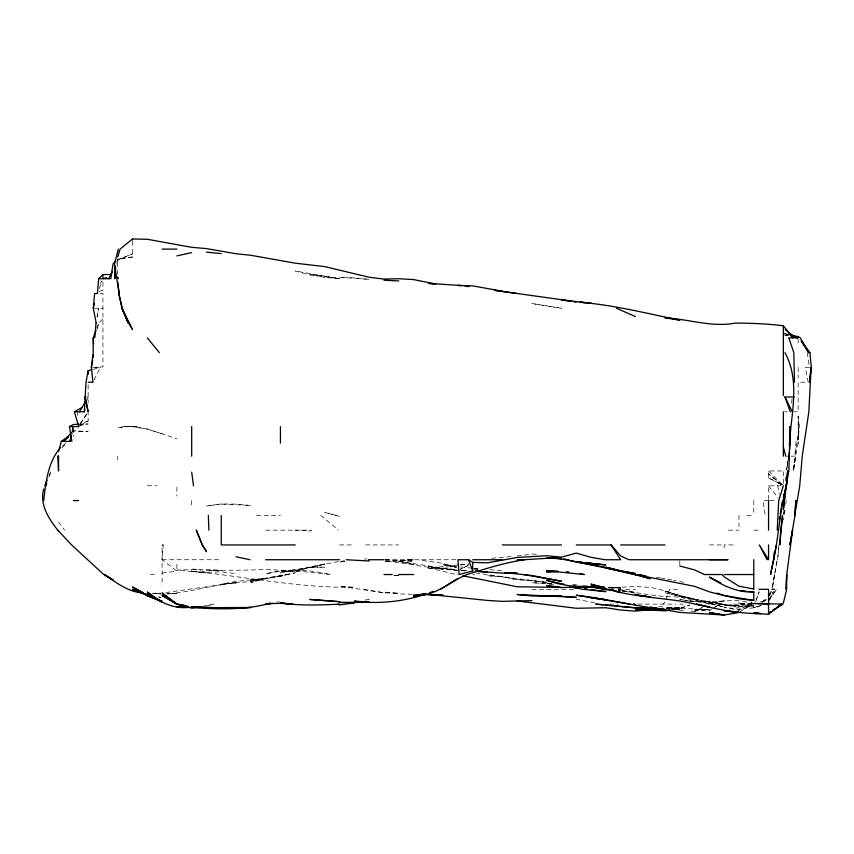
<?xml version="1.0" encoding="UTF-8"?>
<svg xmlns="http://www.w3.org/2000/svg" width="854" height="854" viewBox="0 0 854 854"><rect width="100%" height="100%" fill="white"/><g stroke="black" fill="none" stroke-linecap="round" stroke-linejoin="round"><path stroke-width="0.64" stroke-dasharray="4.27 3.2" d="M798.148 416.165L799.44 426.605L798.148 439.479L798.458 426.605L798.383 441.401L792.992 470.981L795.661 456.185L793.665 470.981C793.697 452.556 800.465 434.526 798.148 416.165L798.148 426.605M798.458 426.605L798.148 443.482M783.726 514.129L783.908 510.425M72.547 431.537L72.889 426.605M176.885 564.334L176.885 571.177L162.1 559.733L163.285 544.937L162.1 544.937L162.1 585.556M778.837 544.937L777.642 559.733L779.072 544.937M796.12 441.401L794.7 456.185L791.156 456.185M791.583 403.184L792.117 398.252M785.328 480.845L785.723 477.14M786.982 468.515L787.836 461.117M784.367 514.129L785.05 509.197M785.733 504.266L786.246 500.561M97.175 316.898L98.488 308.273L97.057 316.898M772.069 588.086L777.257 559.733L772.326 588.086L774.717 574.529M783.353 520.107L783.769 517.727M71.96 431.537L72.654 427.843M72.27 431.537L73.07 427.843M87.503 399.491L88.133 397.025L86.222 397.025M97.089 329.228L98.744 323.068L102.928 318.809M72.537 433.992L73.348 431.526L88.133 431.676L73.348 430.619M755.705 601.643L759.163 591.779L755.961 600.415M48.924 477.14L51.112 470.981L49.148 475.529M665.853 599.775L669.632 589.313L679.805 589.313M99.299 288.545L102.021 281.158M96.918 327.989L98.744 323.068L96.043 323.068M769.881 595.238L771.205 591.683M769.614 599.7L773.318 591.63L769.721 598.9M768.557 596.231L770.767 591.619M94.089 379.955L100.302 367.444L92.339 367.444L102.928 366.857L102.928 293.477L99.149 293.477M100.366 283.24L101.647 280.966M80.084 424.491L87.46 412.866M116.539 262.061L117.724 260.224L132.509 253.926L117.724 259.531L132.509 256.99L132.509 249.101M768.557 601.301L776.574 589.313L769.358 598.91M80.212 423.435L88.133 411.809M61.99 447.88L66.292 443.247M663.024 604.109L665.02 602.102M761.693 602.358L766.593 597.981M62.342 446.098L66.121 442.97M739.98 611.848L751.04 604.109L751.947 601.792L750.912 604.109L738.977 609.19L724.181 607.375L738.977 610.194L753.772 605.198M762.675 602.091L766.593 599.401M762.473 602.091L766.529 599.401M709.396 610.557L709.396 609.35L694.601 609.745L709.396 610.557L711.574 609.265M712.663 608.624L720.306 604.109L724.181 604.109M80.297 425.356L88.133 420.99L88.133 412.76M714.851 607.034L720.306 604.109M690.907 611.112L694.601 611.379L702.564 607.461M468.173 565.423L460.21 569.319L468.173 565.561M694.601 611.379L702.564 607.311M99.363 291.492L102.928 290.008L102.928 281.009M88.133 420.99L79.507 424.267L88.133 423.958L79.507 425.505M761.01 605.465C748.093 611.806 733.607 605.529 720.221 604.109L738.977 606.511L753.772 606.201L724.181 605.102L738.977 606.511L753.772 604.739M761.01 605.326L753.772 607.76L761.085 605.326M206.476 606.137L213.788 604.109L204.01 606.02M93.001 369.398L100.302 367.444M162.1 545.258L163.285 544.937M443.141 568.828L457.936 564.953L428.345 568.177L443.141 568.348L457.936 570.344C433.373 569.479 409.6 563.32 385.207 560.982M759.932 602.038L766.091 600.565M344.44 561.27L339.593 562.145L344.525 561.345M124.428 426.605L117.724 427.801L126.904 426.605L138.177 426.605L124.428 426.605L132.509 426.392M338.365 561.612L310.013 566.832L295.228 571.956L310.013 567.184L324.808 567.184L310.013 567.077L295.228 570.365L310.013 567.579L295.228 569.49L280.432 573.023C296.936 567.611 314.293 571.443 330.882 574.529L295.228 570.739L280.432 571.507L295.228 569.97L280.432 570.75L265.637 573.781L280.432 571.209L295.228 571.251L265.637 569.308L250.852 570.066L206.476 570.429L221.261 570.291L206.476 569.319L176.885 570.066L206.476 572.874L191.68 571.198L191.68 568.55L206.476 572.276L221.261 571.86L236.056 573.621M276.728 602.134L279.194 601.696M673.646 609.5L679.805 608.55L689.744 605.016L679.805 608.496L666.248 608.39M165.793 592.591L236.056 582.535L221.261 584.435C242.803 578.777 265.434 580.592 286.731 574.529L280.432 576.258L295.228 572.799L265.637 578.126L250.852 582.599L265.637 578.329L250.852 579.823L265.637 578.67L280.432 575.895L265.637 578.937L250.852 580.442L265.637 578.542L250.852 581.435L221.261 584.275L236.056 582.834C212.763 584.841 190.228 592.356 167.032 593.882M132.509 256.99L117.724 258.975L117.724 263.384M517.097 556.029L531.893 554.032L539.29 554.449M162.1 573.066L176.885 571.177M694.601 611.048L708.158 609.5M340.831 561.259L344.525 560.843M460.402 564.686L469.027 563.747M385.207 559.733L413.56 559.733L383.969 561.804L398.765 560.288L413.56 561.131L398.765 561.014L383.969 559.146M510.938 556.573L491.21 558.313M413.56 559.797L398.765 561.014L413.56 564.152L398.765 561.537L428.345 565.818L443.141 569.287L428.345 566.191L456.698 569.714M153.464 593.583L160.862 593.178M364.252 559.018L366.718 558.89M738.977 600.245L709.396 601.728L694.601 601.163L709.396 601.792L694.601 599.38L665.02 591.256C689.039 598.964 713.592 605.358 738.977 605.55L724.181 604.408L709.396 602.049L721.779 604.109L679.805 596.466L665.02 592.719L679.805 596.444L694.601 599.092L679.805 595.537L659.63 589.313L650.225 587.403L635.429 586.538L608.315 587.808L620.644 587.274L608.315 587.168M460.402 564.868L469.027 564.558M752.534 603.511L738.977 603.629L752.534 603.81M152.236 593.263L160.862 593.21L153.464 593.615L160.862 594.032M116.379 263.897L117.724 263.897L117.724 274.369M93.278 308.273L102.928 308.273M809.475 367.444L805.365 367.444L808.183 382.229L798.148 382.229L798.148 411.809L793.836 411.809M784.666 411.809L787.281 411.809M786.619 456.185L788.786 456.185M781.079 484.549L768.557 477.845L768.557 470.981L783.107 470.981M147.304 485.777L156.933 485.777M768.557 499.462L768.557 485.777L781.143 485.777M768.557 500.561L763.081 500.561L765.227 515.357M769.764 500.561L776.948 500.561M256.563 515.357L280.432 515.357M746.94 515.357L753.772 515.357M265.637 530.153L311.475 530.153L310.013 531.071L295.228 530.153M728.441 530.153L738.977 530.153M753.772 530.153L758.758 530.153M339.593 544.937L354.389 544.937M365.672 544.937L398.765 544.937M721.192 544.937L709.396 544.937L709.396 546.613M733.063 544.937L724.181 544.937L724.181 547.788M162.1 559.733L221.261 559.733M421.748 559.733L456.698 559.733M150.293 574.529L156.229 574.529M472.721 574.529L474.643 574.529M531.893 589.313L573.803 589.313M618.179 589.313L635.429 589.313M609.553 604.109L618.179 604.109M637.895 604.109L676.187 604.109M679.805 604.109L682.986 604.109M708.062 604.109L709.396 604.109M733.533 604.109L753.772 604.974L739.927 604.109L738.977 601.515L738.977 604.109M747.698 604.109L753.772 604.109M551.609 583.848L546.688 583.794L551.609 583.858M412.322 594.256L398.765 593.914L383.969 592.068L398.765 593.274L383.969 592.793L339.593 586.132L354.389 587.274C299.711 588.235 245.888 576.653 191.68 571.198M658.85 606.66L709.396 609.969M551.609 583.602L531.893 582.695L555.313 584.403M473.959 568.903L477.653 569.063M572.564 584.52L578.734 584.958M385.207 560.491L398.765 561.206L406.44 559.733L417.787 559.733L443.141 563.416L456.698 567.44M683.51 610.599L666.248 608.272L679.805 609.489L666.248 608.464M473.959 568.935L477.653 569.212M489.982 569.703L504.778 571.155M546.688 582.14L517.097 579.631L531.893 580.336L546.688 582.556L476.628 573.205M621.872 591.128L635.429 592.356L621.872 590.808L635.429 593.284M456.698 566.48L443.141 565.113L456.698 566.992L443.141 564.473L456.698 567.526M618.211 590.05L620.644 590.285M687.203 600.757L694.601 601.547L684.737 600.138M460.402 566.885L472.721 568.273M473.959 568.412L478.891 568.977M651.463 595.057L665.02 596.604L679.805 597.095L724.181 606.97L709.396 603.415L684.737 600.234M784.58 334.896L788.285 335.334M457.936 570.365L443.141 568.348L428.345 567.718L457.936 574.966M594.672 602.775L576.269 599.262M363.761 589.313L383.969 592.793M683.51 599.956L679.805 599.423L683.51 600.031M621.872 590.466L650.225 594.918M656.384 577.315L660.089 577.88M661.316 578.073L665.02 578.638M460.402 570.28L465.323 571.123M679.805 596.466L694.601 599.092M667.486 579.108L672.418 580.037M673.646 580.272L676.112 580.741M158.396 596.978L160.862 597.448L158.396 596.893M784.58 335.003L788.285 335.782M742.67 601.141L753.772 603.821M679.805 581.446L683.51 582.353M162.1 433.8L147.304 429.039L132.509 426.605L147.304 429.039L176.885 438.732M784.58 333.38L788.285 334.597M784.602 333.412L788.359 334.747M768.557 477.845L782.211 484.923M320.698 515.357L338.43 530.153M782.371 484.987L768.557 473.938L781.837 484.933M768.611 470.981L782.435 484.848M768.557 485.777L777.909 497.604M58.552 521.986L64.626 530.153M777.823 485.777L779.232 494.402M807.254 352.649L809.101 364.978M77.159 411.809L77.554 415.514M798.148 339.113L798.148 342.881M798.148 367.444L798.148 377.778M783.353 471.707L783.353 484.496M753.772 500.561L753.772 513.126M738.977 515.357L738.977 526.747M738.977 609.19L738.977 610.364M679.805 560.672L679.805 565.134M191.68 500.561L191.68 507.105M176.885 487.122L176.885 496.046M132.509 240.988L132.509 245.685M117.724 456.185L117.724 459.772M88.133 384.791L88.133 402.992M73.348 427.833L73.348 436.447M787.687 461.117L786.545 469.753L787.708 461.117M784.335 510.425L783.833 514.129L784.282 510.425M771.077 591.534L768.557 597.085L771.087 591.534M324.808 564.014L310.013 567.761L324.808 564.056M369.184 599.145L365.48 600.084L369.184 599.145M724.181 600.842L709.396 603.703L724.181 600.906M265.637 578.329L250.852 581.03L265.637 578.371M221.261 503.956L206.476 505.974L221.261 504.095L250.852 505.451L236.056 504.106L221.261 503.956M679.805 608.55L668.714 609.276L679.805 608.667M176.885 593.391L167.032 593.861L176.885 593.391M398.765 575.382L392.605 575.382L398.765 575.404M620.644 588.128L608.315 587.968L620.644 588.128M620.644 590.007L618.179 589.975L620.644 590.007M679.805 607.792L666.248 607.61L679.805 607.867M354.389 277.86L339.593 277.347L369.184 279.375L354.389 277.86M466.562 570.75L460.402 570.472L466.562 570.728M502.312 576.567L487.517 575.724L502.312 576.877L517.097 579.77L502.312 576.567M339.593 278.532L324.808 277.529L310.013 274.177L339.593 278.692L295.228 270.996L310.013 275.052L339.593 278.532M561.473 308.273L531.893 303.522L561.473 308.273M335.942 515.357L324.808 512.432L339.593 516.371L335.942 515.357"/><path stroke-width="1.28" d="M790.313 432.775L789.523 450.026M96 330.455L93.257 337.853L93.161 352.649L91.367 367.444L92.969 382.229M794.423 382.229L793.846 352.649L788.786 337.853L794.039 337.853M114.97 266.363L114.863 278.692L115.279 266.363M784.762 496.868L783.353 509.571L787.463 477.14M784.965 352.649C800.71 381.717 790.729 414.19 789.523 445.094L790.196 432.775M777.215 530.153L778.731 500.561L783.353 485.777M71.875 441.401L69.42 426.605L78.739 426.605L74.351 411.809L84.311 411.809L86.019 382.229L88.133 370.711L91.784 369.729M788.712 459.89L789.299 452.492M111.554 274.454L102.928 274.561L98.648 278.692L97.484 293.477L94.613 293.477L93.278 308.273L96.224 323.068M780.193 514.129L782.712 500.561L776.393 544.937L770.554 574.529L773.681 559.733L774.3 552.335M94.783 337.853L96.043 323.068M43.757 488.947C39.337 504.447 48.678 518.517 57.752 530.153L71.597 544.937L102.928 573.781L113.123 579.93L104.209 574.529C115.92 582.353 127.79 591.769 142.372 592.964M783.961 494.402L783.353 500.561L788.84 470.981L790.014 434.003M789.491 446.332L789.854 426.605L789.907 441.401M43.757 500.561C45.764 482.254 47.941 462.067 60.442 447.667M779.328 519.051L779.755 516.595M91.367 367.444L92.648 360.046M93.075 357.58L93.513 355.115M773.681 559.733L776.393 544.937M58.552 451.595L61.317 441.401L70.103 441.401L71.266 435.23M70.103 441.401L71.181 436.469M93.278 308.273L94.399 303.341M783.353 603.116L786.662 589.313L786.619 574.529L786.15 589.313L786.737 574.529L792.587 530.153L789.897 544.937L795.031 515.357L795.853 500.561L794.711 515.357L799.728 485.777L802.237 456.185L808.855 411.809L811.108 367.444L809.485 382.229L811.3 367.444L809.912 352.649L801.447 341.024M84.311 411.809L84.952 409.354M117.724 256.99L120.094 249.101L132.509 239.003L147.304 239.269L191.68 247.318L206.476 248.599L236.056 253.745L250.852 255.293L295.228 263.171L324.808 266.608L369.184 277.272L383.969 279.109L398.765 278.714L413.56 279.589L435.743 284.04M118.332 249.101L114.5 263.897L119.133 293.477L117.724 281.937M45.87 485.777L46.746 483.311M44.739 485.777L47.194 480.087M108.661 278.692L112.226 271.86M79.465 411.809L86.137 400.441M71.544 432.572L63.409 441.401L68.373 437.141M115.375 261.441L113.027 263.897L110.839 278.692L98.648 278.692M759.932 613.321L753.772 613.257L768.557 614.325L781.485 604.109L782.915 604.109L772.977 610.407M61.317 441.401L68.331 436.437M770.714 611.688L768.557 613.204L770.767 611.806M772.87 610.172L775.026 608.656M777.172 607.141L781.485 604.109M547.916 558.089L561.473 558.516L546.688 558.313L517.097 560.181L524.078 559.797C504.703 562.669 485.702 568.721 466.978 574.529C449.247 581.766 434.376 597.49 413.56 595.291L424.651 593.914M457.936 578.361L440.536 589.313M74.351 411.809L82.39 407.337M69.42 426.605L73.348 424.513L78.28 424.331M429.573 592.772L433.256 591.288M425.879 594.064C403.067 601.824 378.301 604.205 354.389 601.141L369.184 602.209L339.593 602.465L354.389 602.678M106.622 277.603L102.928 278.692L102.928 274.561M472.721 562.412L472.721 570.952L459.142 574.529L457.936 559.733L468.6 559.733L472.721 562.412L487.517 562.829L517.097 557.491L546.688 555.719L561.473 557.118L576.269 553.104L591.053 557.342L604.995 559.733M424.651 593.85L413.56 596.444L425.879 593.946M176.885 255.901L191.68 252.603M354.389 602.892L339.593 604.952L337.885 604.109M270.569 603.394L265.637 604.44C236.622 611.389 206.369 608.336 176.885 606.724L187.987 607.365M738.977 612.307L724.181 610.802L738.977 612.542L724.181 614.997L679.805 612.414L650.225 607.194L661.316 608.987M269.341 603.447L265.637 604.109L273.034 603.287M668.714 610.258L665.02 610.823L635.429 609.532L650.225 609.649L635.429 611.122L620.644 610.023L605.849 607.749L576.269 608.272L517.097 600.949L502.312 601.355L487.517 600.437L428.345 594.384L443.141 595.249L423.413 594.469M194.146 607.653L191.68 607.952L176.885 604.258L162.1 592.943L176.874 604.109L187.987 606.276M270.569 603.33L265.637 603.767L280.432 603.319L292.559 604.12M761.16 613.631C739.404 613.727 717.445 609.478 696.394 604.109L709.396 607.023L694.601 604.045C675.226 598.974 655.007 598.996 635.429 594.747L646.531 596.241M557.779 571.39L546.688 571.838L557.779 571.572M576.269 586.997L561.473 587.605L546.688 585.652L561.473 587.445L517.097 586.751L462.868 575.788M339.593 604.216C319.866 604.952 300.01 606.009 280.432 602.849L292.303 604.109L287.243 604.109M587.36 586.26L577.496 586.591L587.36 586.783M517.097 600.96L531.893 600.672M162.1 249.101L176.885 249.101M790.847 335.003L795.362 337.853M801.169 341.024L808.642 352.649L809.912 352.649M88.133 382.229L92.285 382.229M790.292 411.809L784.965 397.025L794.103 397.025M57.869 456.185L58.552 456.185L58.552 470.981L57.869 456.185L58.552 456.185M73.348 500.561L78.611 500.561M295.228 544.937L221.261 544.937L221.261 515.357M502.312 544.937L561.473 544.937M576.269 544.937L611.101 544.937L620.644 555.975L628.992 559.733L727.811 559.733L709.396 559.733M620.644 544.937L665.02 544.937M265.637 559.733L339.593 559.733M346.169 559.733L369.184 561.003M368.362 559.733L383.969 559.733M472.721 559.733L502.312 559.733M605.849 559.733L620.644 559.733L611.101 544.937M383.969 574.529L392.21 574.529M398.765 574.529L413.56 574.529M724.181 574.529L753.772 574.529M758.992 589.313L768.557 589.313M771.963 589.313L772.881 589.313M773.201 589.313L774.514 589.313M768.557 604.109L753.772 603.458L781.079 604.109M577.496 586.997L587.36 587.018M613.247 589.911L605.849 589.826L592.27 587.082M597.224 587.125L604.621 587.232M206.476 607.664L221.261 607.963L191.68 606.553L205.238 607.578M187.987 607.472C172.7 608.902 158.598 601.686 147.304 591.993L162.1 602.251L147.304 593.605L162.1 602.038L147.304 595.249L155.93 598.793M604.621 587.904L577.496 586.442L587.36 586.858M665.02 609.521L635.429 607.504L665.02 609.521C635.216 606.372 606.073 598.611 576.269 595.238L630.241 604.109M557.779 571.305L546.688 570.75L584.243 574.529L579.685 573.472M383.969 280.197L398.765 280.955M546.688 558.057C561.804 557.427 576.012 563.266 591.053 563.373L576.269 561.932L567.28 559.733M508.472 572.639L517.097 573.173L502.312 573.109L475.187 571.209L487.517 572.159M595.985 585.961L591.053 585.3L604.621 587.765L582.428 586.25M604.621 587.851C585.022 587.082 565.433 587.146 546.688 580.272L560.245 583.463M753.772 600.362L753.772 591.939C737.525 592.868 722.719 585.566 709.396 577.091L720.776 582.823M591.053 597.789L605.849 599.775L591.053 597.448M584.894 302.69L579.962 302.241C613.748 305.027 646.734 313.386 679.805 320.122L665.02 317.891C688.473 318.969 711.873 327.658 735.315 323.068C751.339 323.164 767.436 323.773 783.353 325.79L792.918 337.853L788.573 333.263M587.36 302.914L591.053 303.245L561.473 299.935L570.098 301.088M603.308 604.792L595.697 604.109L650.225 609.201L614.474 605.956M573.803 586.26L576.269 586.495L573.803 586.207M206.476 252.176L221.261 253.606M650.225 596.743C629.985 595.558 610.183 590.669 591.053 584.115L604.621 587.659M566.405 571.721L568.871 571.966M740.204 590.509L746.375 591.16M748.841 591.416L753.772 591.939M605.849 605.027L612.008 605.689M516.873 293.477L494.914 290.392L571.337 301.067M646.531 576.14L635.429 574.902L605.849 567.793L635.429 574.496L650.225 578.734L635.429 574.529L637.895 574.838M609.553 589.751L613.247 590.178M460.402 285.684L457.936 285.407L472.721 285.898L502.312 291.193M465.323 286.261L467.789 286.549M433.277 283.955L428.345 283.368L462.868 285.631M791.978 335.771L798.148 336.497L800.294 337.853L808.642 352.649M523.609 574.529L561.473 581.232L531.893 575.521L504.778 572.575M640.361 575.137L644.065 575.607L635.429 574.529L694.601 586.346L709.396 591.833L724.181 595.654L738.977 598.761L753.772 600.437L725.42 595.686M573.803 301.579L576.269 301.91L573.803 301.483M598.451 586.292L600.917 586.634M561.473 583.752L563.939 584.093M591.053 589.612L605.849 591.641L582.919 589.313L570.098 587.029M465.323 286.005L469.027 286.56M584.915 588.886L587.381 589.313L584.915 588.79M604.621 567.056L576.269 561.975L605.849 564.9L576.269 561.857L620.644 571.091L607.087 567.6M753.772 588.972L738.977 586.218L724.181 576.898L722.164 574.529L704.411 574.529L694.601 569.906L679.805 566.021M621.872 570.995L635.429 573.536L620.644 571.006L605.849 567.237L620.644 570.76M184.432 605.497L176.885 604.013L162.1 595.473L176.885 604.109L162.1 594.918M572.564 586.933L576.269 587.669L572.564 586.911M794.444 337.074L798.148 337.853L791.978 335.825M236.056 556.755L250.041 559.733M633.657 604.109L635.429 604.515L633.828 604.109M563.8 558.815L566.117 559.423M142.372 592.612L132.509 590.007L146.077 594.341L132.509 589.313L146.077 594.384M716.794 593.124L724.181 595.43M793.366 336.519L797.113 337.853L789.085 333.273M158.396 599.796L162.1 601.312L147.304 596.007L132.509 586.976L142.949 592.623M616.439 308.273L635.429 316.546M141.486 591.907L135.669 589.313L142.65 592.623M785.317 329.441L795.138 337.853M147.304 337.853L159.367 352.649M57.752 530.153L58.552 531.145M767.041 559.733L759.334 544.937L768.557 559.733L768.557 544.937M784.965 397.025L792.256 411.809M122.805 309.5L128.143 323.068L121.93 308.273L118.791 293.477L122.314 308.273M117.724 276.963L118.386 278.692M468.6 559.733L472.721 570.952M783.353 446.92L785.765 456.185M768.088 604.109L768.557 606.18M85.005 397.025L88.133 411.809L85.272 397.025M115.386 266.363L115.781 268.829M191.68 472.123L193.516 485.777M78.472 424.139L78.739 426.605M93.257 337.853L93.534 344.023M208.344 515.357L208.867 530.153M783.353 325.79L783.353 395.477M783.353 411.809L783.353 456.185M768.557 500.561L768.557 530.153M768.557 590.231L768.557 614.325M753.772 559.733L753.772 589.313M280.432 426.605L280.432 443.141M191.68 426.605L191.68 456.185M132.509 239.003L132.509 239.814M88.133 370.711L88.133 374.33M780.716 530.153L779.777 544.937L782.552 515.357L780.716 530.153M787.601 470.981L786.491 485.777L783.353 497.765L786.31 485.777L787.601 470.981M250.852 607.514L236.056 608.219L221.261 607.6L250.852 607.514M758.704 613.353L753.772 613.428L758.704 613.428M561.473 596.273L531.893 595.964L517.097 594.501L576.269 597.362L561.473 596.273L546.688 596.252L561.473 596.391M339.593 601.696L310.013 599.465L339.593 601.696M724.181 614.955L709.396 612.66L724.181 614.997M605.849 589.313L599.689 588.022L605.849 589.313M620.644 592.527L611.026 589.676L620.644 592.623M206.476 551.577L202.281 544.937L196.313 530.153L202.281 544.937L206.476 551.577M132.509 329.495L128.655 323.068L121.93 308.273L132.509 329.495"/></g></svg>
